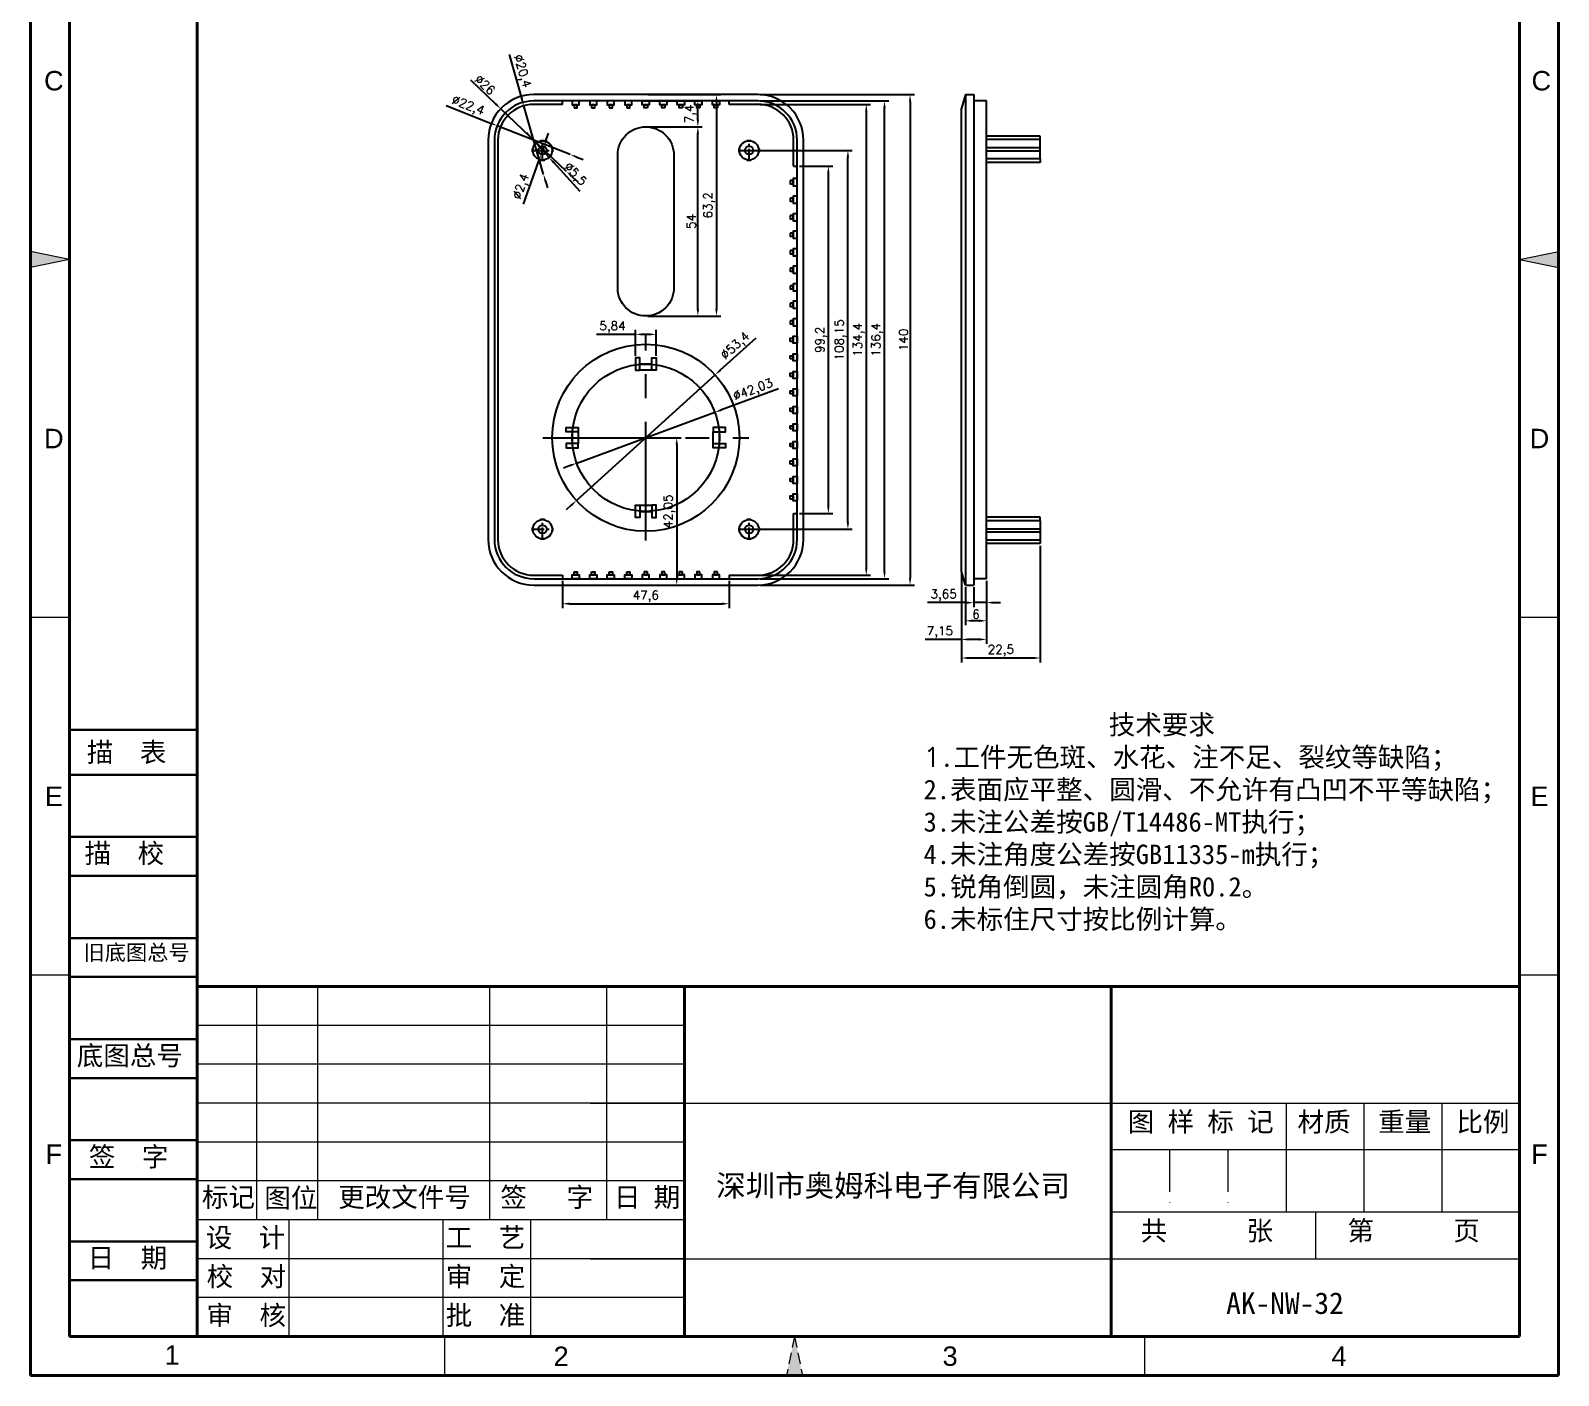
# Model space of a CAD drawing. Header units: millimetres. Extents: x 47132 to 47568, y -471 to 166.
# Drawn here: x 47131.6 to 47567.6, y -471.3 to -87.4 of the extents above; entities that cross this region are included whole.
import ezdxf
from ezdxf.enums import TextEntityAlignment as Align

# ---------------------------------------------------------------- set-up
doc = ezdxf.new("R2010")
doc.units = ezdxf.units.MM
for name, pattern in [('ACAD_ISO10W100', [18, 12, -3, 0, -3]), ('CENTER', [50.8, 31.75, -6.35, 6.35, -6.35]), ('HIDDEN2', [4.7625, 3.175, -1.5875])]:
    doc.linetypes.add(name, pattern=pattern)
for name, color, linetype, lineweight in [('dim', 82, 'Continuous', 9), ('图层1', 7, 'ACAD_ISO10W100', 15), ('图层2', 7, 'Continuous', 30), ('图层3', 7, 'Continuous', 15), ('图层4', 7, 'Continuous', 40), ('图层5', 7, 'HIDDEN2', 15)]:
    doc.layers.add(name, color=color, linetype=linetype, lineweight=lineweight)
doc.layers.add('尺寸线', color=7, linetype='Continuous')
doc.styles.get("Standard").update_dxf_attribs({"font": 'txt', "bigfont": 'gbcbig.shx'})
doc.styles.add('样式 3', font='arial.ttf', dxfattribs={"height": 3.8})
doc.dimstyles.new('ISO-25', dxfattribs={"dimtxt": 2.5, "dimasz": 2.5, "dimexe": 1.25, "dimexo": 0.625, "dimtad": 1, "dimtxsty": 'Standard', "dimcen": 2.5, "dimadec": 0, "dimazin": 0, "dimtfac": 1, "dimtmove": 0, "dimatfit": 3, "dimfxl": 0, "dimarcsym": 0})

# ---------------------------------------------------------------- blocks, each defined once
blk = doc.blocks.new('*D3778')
at = {"layer": 'Defpoints', "color": 0, "transparency": 16777216}
for p in [(47336.64, -121.58), (47364.85, -121.58), (47336.64, -229.73)]:
    blk.add_point(p, dxfattribs=at)
at = {"layer": 'dim', "color": 0, "lineweight": -2, "transparency": 16777216}
for p, q in [((47337.26, -121.58), (47366.1, -121.58)), ((47364.85, -227.73), (47364.85, -123.58)), ((47337.26, -229.73), (47366.1, -229.73))]:
    blk.add_line(p, q, dxfattribs=at)
at = {"layer": 'dim', "color": 0, "transparency": 16777216}
for points in [[(47364.51, -123.58), (47365.18, -123.58), (47364.85, -121.58)], [(47364.51, -227.73), (47365.18, -227.73), (47364.85, -229.73)]]:
    blk.add_solid(points, dxfattribs=at)
at = {"layer": 'dim', "color": 0, "transparency": 16777216, "insert": (47362.76, -175.66), "char_height": 2.5, "attachment_point": 5, "rotation": 90}
blk.add_mtext('108,15', dxfattribs=at)
blk = doc.blocks.new('*D3779')
at = {"layer": 'Defpoints', "color": 0, "transparency": 16777216}
for p in [(47307.16, -203.61), (47307.16, -245.66), (47315.99, -245.66)]:
    blk.add_point(p, dxfattribs=at)
at = {"layer": 'dim', "color": 0, "lineweight": -2, "transparency": 16777216}
for p, q in [((47307.79, -203.61), (47317.24, -203.61)), ((47315.99, -205.61), (47315.99, -243.66)), ((47307.79, -245.66), (47317.24, -245.66))]:
    blk.add_line(p, q, dxfattribs=at)
at = {"layer": 'dim', "color": 0, "transparency": 16777216}
for points in [[(47315.66, -205.61), (47316.33, -205.61), (47315.99, -203.61)], [(47315.66, -243.66), (47316.33, -243.66), (47315.99, -245.66)]]:
    blk.add_solid(points, dxfattribs=at)
at = {"layer": 'dim', "color": 0, "transparency": 16777216, "insert": (47313.91, -224.63), "char_height": 2.5, "attachment_point": 5, "rotation": 90}
blk.add_mtext('42,05', dxfattribs=at)
blk = doc.blocks.new('*D3780')
at = {"layer": 'Defpoints', "color": 0, "transparency": 16777216}
for p in [(47326.95, -185.67), (47287.38, -221.54)]:
    blk.add_point(p, dxfattribs=at)
at = {"layer": 'dim', "color": 0, "lineweight": -2, "transparency": 16777216}
for p, q in [((47338.55, -175.15), (47328.43, -184.33)), ((47287.38, -221.54), (47326.95, -185.67)), ((47285.9, -222.88), (47284.42, -224.22))]:
    blk.add_line(p, q, dxfattribs=at)
at = {"layer": 'dim', "color": 0, "transparency": 16777216}
for points in [[(47328.2, -184.08), (47328.65, -184.58), (47326.95, -185.67)], [(47285.68, -222.63), (47286.12, -223.13), (47287.38, -221.54)]]:
    blk.add_solid(points, dxfattribs=at)
at = {"layer": 'dim', "color": 0, "transparency": 16777216, "insert": (47332.83, -177.53), "char_height": 2.5, "attachment_point": 5, "rotation": 42.1919}
blk.add_mtext('∅53,4', dxfattribs=at)
blk = doc.blocks.new('*D3781')
at = {"layer": 'Defpoints', "color": 0, "transparency": 16777216}
for p in [(47326.88, -196.35), (47287.45, -210.86)]:
    blk.add_point(p, dxfattribs=at)
at = {"layer": 'dim', "color": 0, "lineweight": -2, "transparency": 16777216}
for p, q in [((47345, -189.68), (47328.76, -195.65)), ((47287.45, -210.86), (47326.88, -196.35)), ((47285.57, -211.56), (47283.69, -212.25))]:
    blk.add_line(p, q, dxfattribs=at)
at = {"layer": 'dim', "color": 0, "transparency": 16777216}
for points in [[(47328.65, -195.34), (47328.88, -195.97), (47326.88, -196.35)], [(47285.45, -211.24), (47285.68, -211.87), (47287.45, -210.86)]]:
    blk.add_solid(points, dxfattribs=at)
at = {"layer": 'dim', "color": 0, "transparency": 16777216, "insert": (47337.83, -190.1), "char_height": 2.5, "attachment_point": 5, "rotation": 20.2112}
blk.add_mtext('∅42,03', dxfattribs=at)
blk = doc.blocks.new('*D3782')
at = {"layer": 'Defpoints', "color": 0, "transparency": 16777216}
for p in [(47304.24, -174.1), (47304.24, -180.84), (47310.09, -180.84)]:
    blk.add_point(p, dxfattribs=at)
at = {"layer": 'dim', "color": 0, "lineweight": -2, "transparency": 16777216}
for p, q in [((47304.24, -174.1), (47293.08, -174.1)), ((47304.24, -180.21), (47304.24, -172.85)), ((47308.09, -174.1), (47306.24, -174.1)), ((47310.09, -180.21), (47310.09, -172.85))]:
    blk.add_line(p, q, dxfattribs=at)
at = {"layer": 'dim', "color": 0, "transparency": 16777216}
for points in [[(47306.24, -173.77), (47306.24, -174.43), (47304.24, -174.1)], [(47308.09, -173.77), (47308.09, -174.43), (47310.09, -174.1)]]:
    blk.add_solid(points, dxfattribs=at)
at = {"layer": 'dim', "color": 0, "transparency": 16777216, "insert": (47297.66, -172.02), "char_height": 2.5, "attachment_point": 5}
blk.add_mtext('5,84', dxfattribs=at)
blk = doc.blocks.new('*D3783')
at = {"layer": 'Defpoints', "color": 0, "transparency": 16777216}
for p in [(47283.36, -243.86), (47330.96, -243.86), (47330.96, -250.99)]:
    blk.add_point(p, dxfattribs=at)
at = {"layer": 'dim', "color": 0, "lineweight": -2, "transparency": 16777216}
for p, q in [((47283.36, -244.48), (47283.36, -252.24)), ((47330.96, -244.48), (47330.96, -252.24)), ((47285.36, -250.99), (47328.96, -250.99))]:
    blk.add_line(p, q, dxfattribs=at)
at = {"layer": 'dim', "color": 0, "transparency": 16777216}
for points in [[(47285.36, -250.65), (47285.36, -251.32), (47283.36, -250.99)], [(47328.96, -250.65), (47328.96, -251.32), (47330.96, -250.99)]]:
    blk.add_solid(points, dxfattribs=at)
at = {"layer": 'dim', "color": 0, "transparency": 16777216, "insert": (47307.16, -248.9), "char_height": 2.5, "attachment_point": 5}
blk.add_mtext('47,6', dxfattribs=at)
blk = doc.blocks.new('*D3784')
at = {"layer": 'Defpoints', "color": 0, "transparency": 16777216}
for p in [(47350.36, -126.06), (47359.27, -126.06), (47350.36, -225.26)]:
    blk.add_point(p, dxfattribs=at)
at = {"layer": 'dim', "color": 0, "lineweight": -2, "transparency": 16777216}
for p, q in [((47350.99, -126.06), (47360.52, -126.06)), ((47359.27, -223.26), (47359.27, -128.06)), ((47350.99, -225.26), (47360.52, -225.26))]:
    blk.add_line(p, q, dxfattribs=at)
at = {"layer": 'dim', "color": 0, "transparency": 16777216}
for points in [[(47358.94, -128.06), (47359.6, -128.06), (47359.27, -126.06)], [(47358.94, -223.26), (47359.6, -223.26), (47359.27, -225.26)]]:
    blk.add_solid(points, dxfattribs=at)
at = {"layer": 'dim', "color": 0, "transparency": 16777216, "insert": (47357.19, -175.66), "char_height": 2.5, "attachment_point": 5, "rotation": 90}
blk.add_mtext('99,2', dxfattribs=at)
blk = doc.blocks.new('*D3785')
at = {"layer": 'Defpoints', "color": 0, "transparency": 16777216}
for p in [(47339.16, -108.46), (47339.16, -242.86), (47370.09, -242.86)]:
    blk.add_point(p, dxfattribs=at)
at = {"layer": 'dim', "color": 0, "lineweight": -2, "transparency": 16777216}
for p, q in [((47339.79, -108.46), (47371.34, -108.46)), ((47370.09, -110.46), (47370.09, -240.86)), ((47339.79, -242.86), (47371.34, -242.86))]:
    blk.add_line(p, q, dxfattribs=at)
at = {"layer": 'dim', "color": 0, "transparency": 16777216}
for points in [[(47369.75, -110.46), (47370.42, -110.46), (47370.09, -108.46)], [(47369.75, -240.86), (47370.42, -240.86), (47370.09, -242.86)]]:
    blk.add_solid(points, dxfattribs=at)
at = {"layer": 'dim', "color": 0, "transparency": 16777216, "insert": (47368, -175.66), "char_height": 2.5, "attachment_point": 5, "rotation": 90}
blk.add_mtext('134,4', dxfattribs=at)
blk = doc.blocks.new('*D3786')
at = {"layer": 'Defpoints', "color": 0, "transparency": 16777216}
for p in [(47339.16, -107.46), (47375.29, -107.46), (47339.16, -243.86)]:
    blk.add_point(p, dxfattribs=at)
at = {"layer": 'dim', "color": 0, "lineweight": -2, "transparency": 16777216}
for p, q in [((47339.79, -107.46), (47376.54, -107.46)), ((47375.29, -241.86), (47375.29, -109.46)), ((47339.79, -243.86), (47376.54, -243.86))]:
    blk.add_line(p, q, dxfattribs=at)
at = {"layer": 'dim', "color": 0, "transparency": 16777216}
for points in [[(47374.96, -109.46), (47375.63, -109.46), (47375.29, -107.46)], [(47374.96, -241.86), (47375.63, -241.86), (47375.29, -243.86)]]:
    blk.add_solid(points, dxfattribs=at)
at = {"layer": 'dim', "color": 0, "transparency": 16777216, "insert": (47373.21, -175.66), "char_height": 2.5, "attachment_point": 5, "rotation": 90}
blk.add_mtext('136,4', dxfattribs=at)
blk = doc.blocks.new('*D3787')
at = {"layer": 'Defpoints', "color": 0, "transparency": 16777216}
for p in [(47339.16, -105.66), (47339.16, -245.66), (47382.59, -245.66)]:
    blk.add_point(p, dxfattribs=at)
at = {"layer": 'dim', "color": 0, "lineweight": -2, "transparency": 16777216}
for p, q in [((47339.79, -105.66), (47383.84, -105.66)), ((47382.59, -107.66), (47382.59, -243.66)), ((47339.79, -245.66), (47383.84, -245.66))]:
    blk.add_line(p, q, dxfattribs=at)
at = {"layer": 'dim', "color": 0, "transparency": 16777216}
for points in [[(47382.26, -107.66), (47382.92, -107.66), (47382.59, -105.66)], [(47382.26, -243.66), (47382.92, -243.66), (47382.59, -245.66)]]:
    blk.add_solid(points, dxfattribs=at)
at = {"layer": 'dim', "color": 0, "transparency": 16777216, "insert": (47380.71, -175.66), "char_height": 2.5, "attachment_point": 5, "rotation": 90}
blk.add_mtext('140', dxfattribs=at)
blk = doc.blocks.new('*D3788')
at = {"layer": 'Defpoints', "color": 0, "transparency": 16777216}
for p in [(47404.4, -243.86), (47400.75, -245.66), (47400.75, -250.68)]:
    blk.add_point(p, dxfattribs=at)
at = {"layer": 'dim', "color": 0, "lineweight": -2, "transparency": 16777216}
for p, q in [((47400.75, -246.28), (47400.75, -251.93)), ((47404.4, -244.48), (47404.4, -251.93)), ((47398.75, -250.68), (47387.58, -250.68)), ((47404.4, -250.68), (47400.75, -250.68)), ((47406.4, -250.68), (47408.4, -250.68))]:
    blk.add_line(p, q, dxfattribs=at)
at = {"layer": 'dim', "color": 0, "transparency": 16777216}
for points in [[(47398.75, -250.34), (47398.75, -251.01), (47400.75, -250.68)], [(47406.4, -250.34), (47406.4, -251.01), (47404.4, -250.68)]]:
    blk.add_solid(points, dxfattribs=at)
at = {"layer": 'dim', "color": 0, "transparency": 16777216, "insert": (47392.17, -248.59), "char_height": 2.5, "attachment_point": 5}
blk.add_mtext('3,65', dxfattribs=at)
blk = doc.blocks.new('*D3789')
at = {"layer": 'Defpoints', "color": 0, "transparency": 16777216}
for p in [(47404.4, -243.86), (47398.4, -245.66), (47398.4, -255.85)]:
    blk.add_point(p, dxfattribs=at)
at = {"layer": 'dim', "color": 0, "lineweight": -2, "transparency": 16777216}
for p, q in [((47398.4, -246.28), (47398.4, -257.1)), ((47404.4, -244.48), (47404.4, -257.1)), ((47402.4, -255.85), (47400.4, -255.85))]:
    blk.add_line(p, q, dxfattribs=at)
at = {"layer": 'dim', "color": 0, "transparency": 16777216}
for points in [[(47400.4, -255.52), (47400.4, -256.19), (47398.4, -255.85)], [(47402.4, -255.52), (47402.4, -256.19), (47404.4, -255.85)]]:
    blk.add_solid(points, dxfattribs=at)
at = {"layer": 'dim', "color": 0, "transparency": 16777216, "insert": (47401.4, -253.98), "char_height": 2.5, "attachment_point": 5}
blk.add_mtext('6', dxfattribs=at)
blk = doc.blocks.new('*D3790')
at = {"layer": 'Defpoints', "color": 0, "transparency": 16777216}
for p in [(47397.25, -241.78), (47404.4, -243.86), (47397.25, -261.18)]:
    blk.add_point(p, dxfattribs=at)
at = {"layer": 'dim', "color": 0, "lineweight": -2, "transparency": 16777216}
for p, q in [((47397.25, -242.41), (47397.25, -262.43)), ((47404.4, -244.48), (47404.4, -262.43)), ((47397.25, -261.18), (47386.92, -261.18)), ((47402.4, -261.18), (47399.25, -261.18))]:
    blk.add_line(p, q, dxfattribs=at)
at = {"layer": 'dim', "color": 0, "transparency": 16777216}
for points in [[(47399.25, -260.84), (47399.25, -261.51), (47397.25, -261.18)], [(47402.4, -260.84), (47402.4, -261.51), (47404.4, -261.18)]]:
    blk.add_solid(points, dxfattribs=at)
at = {"layer": 'dim', "color": 0, "transparency": 16777216, "insert": (47391.08, -259.09), "char_height": 2.5, "attachment_point": 5}
blk.add_mtext('7,15', dxfattribs=at)
blk = doc.blocks.new('*D3791')
at = {"layer": 'Defpoints', "color": 0, "transparency": 16777216}
for p in [(47419.75, -233.81), (47397.25, -241.78), (47419.75, -266.47)]:
    blk.add_point(p, dxfattribs=at)
at = {"layer": 'dim', "color": 0, "lineweight": -2, "transparency": 16777216}
for p, q in [((47419.75, -234.43), (47419.75, -267.72)), ((47397.25, -242.41), (47397.25, -267.72)), ((47399.25, -266.47), (47417.75, -266.47))]:
    blk.add_line(p, q, dxfattribs=at)
at = {"layer": 'dim', "color": 0, "transparency": 16777216}
for points in [[(47399.25, -266.14), (47399.25, -266.81), (47397.25, -266.47)], [(47417.75, -266.14), (47417.75, -266.81), (47419.75, -266.47)]]:
    blk.add_solid(points, dxfattribs=at)
at = {"layer": 'dim', "color": 0, "transparency": 16777216, "insert": (47408.5, -264.39), "char_height": 2.5, "attachment_point": 5}
blk.add_mtext('22,5', dxfattribs=at)
blk = doc.blocks.new('*D3792')
at = {"layer": 'Defpoints', "color": 0, "transparency": 16777216}
for p in [(47275.83, -119.55), (47279.55, -123.61)]:
    blk.add_point(p, dxfattribs=at)
at = {"layer": 'dim', "color": 0, "lineweight": -2, "transparency": 16777216}
for p, q in [((47274.48, -118.08), (47273.13, -116.6)), ((47275.83, -119.55), (47279.55, -123.61)), ((47288.45, -133.31), (47280.9, -125.08))]:
    blk.add_line(p, q, dxfattribs=at)
at = {"layer": 'dim', "color": 0, "transparency": 16777216}
for points in [[(47274.73, -117.85), (47274.23, -118.3), (47275.83, -119.55)], [(47281.15, -124.86), (47280.65, -125.31), (47279.55, -123.61)]]:
    blk.add_solid(points, dxfattribs=at)
at = {"layer": 'dim', "color": 0, "transparency": 16777216, "insert": (47286.88, -128.53), "char_height": 2.5, "attachment_point": 5, "rotation": 312.516}
blk.add_mtext('∅5,5', dxfattribs=at)
blk = doc.blocks.new('*D3793')
at = {"layer": 'Defpoints', "color": 0, "transparency": 16777216}
for p in [(47278.09, -120.45), (47277.29, -122.71)]:
    blk.add_point(p, dxfattribs=at)
at = {"layer": 'dim', "color": 0, "lineweight": -2, "transparency": 16777216}
for p, q in [((47278.76, -118.56), (47279.43, -116.68)), ((47278.09, -120.45), (47277.29, -122.71)), ((47272.22, -136.97), (47276.62, -124.6))]:
    blk.add_line(p, q, dxfattribs=at)
at = {"layer": 'dim', "color": 0, "transparency": 16777216}
for points in [[(47278.45, -118.45), (47279.08, -118.68), (47278.09, -120.45)], [(47276.3, -124.48), (47276.93, -124.71), (47277.29, -122.71)]]:
    blk.add_solid(points, dxfattribs=at)
at = {"layer": 'dim', "color": 0, "transparency": 16777216, "insert": (47271.79, -131.95), "char_height": 2.5, "attachment_point": 5, "rotation": 70.4333}
blk.add_mtext('∅2,4', dxfattribs=at)
blk = doc.blocks.new('*D3794')
at = {"layer": 'Defpoints', "color": 0, "transparency": 16777216}
for p in [(47265.75, -109.69), (47284.58, -127.62)]:
    blk.add_point(p, dxfattribs=at)
at = {"layer": 'dim', "color": 0, "lineweight": -2, "transparency": 16777216}
for p, q in [((47257.13, -101.47), (47264.31, -108.31)), ((47284.58, -127.62), (47265.75, -109.69)), ((47286.02, -129), (47287.47, -130.38))]:
    blk.add_line(p, q, dxfattribs=at)
at = {"layer": 'dim', "color": 0, "transparency": 16777216}
for points in [[(47264.54, -108.07), (47264.08, -108.55), (47265.75, -109.69)], [(47286.25, -128.76), (47285.79, -129.24), (47284.58, -127.62)]]:
    blk.add_solid(points, dxfattribs=at)
at = {"layer": 'dim', "color": 0, "transparency": 16777216, "insert": (47261.29, -102.84), "char_height": 2.5, "attachment_point": 5, "rotation": 316.38}
blk.add_mtext('∅26', dxfattribs=at)
blk = doc.blocks.new('*D3795')
at = {"layer": 'Defpoints', "color": 0, "transparency": 16777216}
for p in [(47264.74, -114.55), (47285.58, -122.76)]:
    blk.add_point(p, dxfattribs=at)
at = {"layer": 'dim', "color": 0, "lineweight": -2, "transparency": 16777216}
for p, q in [((47250.17, -108.8), (47262.88, -113.82)), ((47285.58, -122.76), (47264.74, -114.55)), ((47287.45, -123.49), (47289.31, -124.23))]:
    blk.add_line(p, q, dxfattribs=at)
at = {"layer": 'dim', "color": 0, "transparency": 16777216}
for points in [[(47263.01, -113.51), (47262.76, -114.13), (47264.74, -114.55)], [(47287.57, -123.18), (47287.32, -123.8), (47285.58, -122.76)]]:
    blk.add_solid(points, dxfattribs=at)
at = {"layer": 'dim', "color": 0, "transparency": 16777216, "insert": (47256.36, -109.01), "char_height": 2.5, "attachment_point": 5, "rotation": 338.492}
blk.add_mtext('∅22,4', dxfattribs=at)
blk = doc.blocks.new('*D3796')
at = {"layer": 'Defpoints', "color": 0, "transparency": 16777216}
for p in [(47272.35, -108.85), (47277.98, -128.46)]:
    blk.add_point(p, dxfattribs=at)
at = {"layer": 'dim', "color": 0, "lineweight": -2, "transparency": 16777216}
for p, q in [((47268.13, -94.2), (47271.79, -106.93)), ((47277.98, -128.46), (47272.35, -108.85)), ((47278.54, -130.38), (47279.09, -132.3))]:
    blk.add_line(p, q, dxfattribs=at)
at = {"layer": 'dim', "color": 0, "transparency": 16777216}
for points in [[(47272.11, -106.84), (47271.47, -107.02), (47272.35, -108.85)], [(47278.86, -130.29), (47278.22, -130.47), (47277.98, -128.46)]]:
    blk.add_solid(points, dxfattribs=at)
at = {"layer": 'dim', "color": 0, "transparency": 16777216, "insert": (47271.69, -99.03), "char_height": 2.5, "attachment_point": 5, "rotation": 286.0432}
blk.add_mtext('∅20,4', dxfattribs=at)
blk = doc.blocks.new('*D3797')
at = {"layer": 'Defpoints', "color": 0, "transparency": 16777216}
for p in [(47307.16, -114.86), (47322.02, -114.86), (47307.16, -168.86)]:
    blk.add_point(p, dxfattribs=at)
at = {"layer": 'dim', "color": 0, "lineweight": -2, "transparency": 16777216}
for p, q in [((47307.79, -114.86), (47323.27, -114.86)), ((47322.02, -166.86), (47322.02, -116.86)), ((47307.79, -168.86), (47323.27, -168.86))]:
    blk.add_line(p, q, dxfattribs=at)
at = {"layer": 'dim', "color": 0, "transparency": 16777216}
for points in [[(47321.69, -116.86), (47322.36, -116.86), (47322.02, -114.86)], [(47321.69, -166.86), (47322.36, -166.86), (47322.02, -168.86)]]:
    blk.add_solid(points, dxfattribs=at)
at = {"layer": 'dim', "color": 0, "transparency": 16777216, "insert": (47320.15, -141.86), "char_height": 2.5, "attachment_point": 5, "rotation": 90}
blk.add_mtext('54', dxfattribs=at)
blk = doc.blocks.new('*D3798')
at = {"layer": 'Defpoints', "color": 0, "transparency": 16777216}
for p in [(47307.16, -107.46), (47322.02, -107.46), (47307.16, -114.86)]:
    blk.add_point(p, dxfattribs=at)
at = {"layer": 'dim', "color": 0, "lineweight": -2, "transparency": 16777216}
for p, q in [((47307.79, -107.46), (47323.27, -107.46)), ((47322.02, -112.86), (47322.02, -109.46)), ((47307.79, -114.86), (47323.27, -114.86))]:
    blk.add_line(p, q, dxfattribs=at)
at = {"layer": 'dim', "color": 0, "transparency": 16777216}
for points in [[(47321.69, -109.46), (47322.36, -109.46), (47322.02, -107.46)], [(47321.69, -112.86), (47322.36, -112.86), (47322.02, -114.86)]]:
    blk.add_solid(points, dxfattribs=at)
at = {"layer": 'dim', "color": 0, "transparency": 16777216, "insert": (47319.94, -111.16), "char_height": 2.5, "attachment_point": 5, "rotation": 90}
blk.add_mtext('7,4', dxfattribs=at)
blk = doc.blocks.new('*D3799')
at = {"layer": 'Defpoints', "color": 0, "transparency": 16777216}
for p in [(47307.16, -105.66), (47307.16, -168.86), (47327.33, -168.86)]:
    blk.add_point(p, dxfattribs=at)
at = {"layer": 'dim', "color": 0, "lineweight": -2, "transparency": 16777216}
for p, q in [((47307.79, -105.66), (47328.58, -105.66)), ((47327.33, -107.66), (47327.33, -166.86)), ((47307.79, -168.86), (47328.58, -168.86))]:
    blk.add_line(p, q, dxfattribs=at)
at = {"layer": 'dim', "color": 0, "transparency": 16777216}
for points in [[(47327, -107.66), (47327.67, -107.66), (47327.33, -105.66)], [(47327, -166.86), (47327.67, -166.86), (47327.33, -168.86)]]:
    blk.add_solid(points, dxfattribs=at)
at = {"layer": 'dim', "color": 0, "transparency": 16777216, "insert": (47325.25, -137.26), "char_height": 2.5, "attachment_point": 5, "rotation": 90}
blk.add_mtext('63,2', dxfattribs=at)

msp = doc.modelspace()

# ---------------------------------------------------------------- hatches: boundary and pattern name
at = {"layer": '图层1'}
for points in [[(47142.673, -152.76), (47131.571, -150.476), (47131.571, -155.045)], [(47556.54, -152.76), (47567.642, -150.476), (47567.642, -155.045)]]:
    msp.add_hatch(color=0, dxfattribs=at).paths.add_polyline_path(points)
at = {"layer": '图层5'}
msp.add_hatch(color=0, dxfattribs=at).paths.add_polyline_path([(47349.606, -460.163), (47347.321, -471.265), (47351.891, -471.265)])

# ---------------------------------------------------------------- linework, layer by layer
for p, q in [((47339.165, -105.655), (47275.165, -105.655)), ((47339.165, -107.455), (47275.165, -107.455)), ((47283.365, -108.455), (47275.165, -108.455)), ((47283.365, -108.455), (47283.365, -107.455)), ((47330.965, -108.455), (47330.965, -107.455)), ((47339.165, -108.455), (47330.965, -108.455)), ((47398.4, -105.655), (47397.25, -109.526)), ((47398.4, -105.655), (47400.75, -105.655)), ((47398.4, -105.655), (47398.4, -245.655)), ((47400.75, -105.655), (47400.75, -245.655)), ((47404.4, -107.455), (47400.75, -107.455)), ((47404.4, -243.855), (47404.4, -107.455)), ((47397.25, -241.784), (47397.25, -109.526)), ((47419.75, -117.505), (47404.4, -117.505)), ((47419.75, -118.505), (47419.75, -117.505)), ((47262.165, -118.655), (47262.165, -232.655)), ((47263.965, -118.655), (47263.965, -232.655)), ((47264.965, -118.655), (47264.965, -232.655)), ((47349.365, -126.055), (47349.365, -118.655)), ((47350.365, -232.655), (47350.365, -118.655)), ((47352.165, -232.655), (47352.165, -118.655)), ((47419.75, -118.505), (47404.4, -118.505)), ((47404.4, -120.803), (47419.75, -120.803)), ((47404.4, -121.707), (47419.75, -121.707)), ((47419.75, -124.005), (47419.75, -118.505)), ((47349.365, -126.055), (47350.365, -126.055)), ((47419.75, -124.005), (47404.4, -124.005)), ((47419.75, -125.005), (47404.4, -125.005)), ((47419.75, -124.005), (47419.75, -125.005)), ((47308.856, -182.592), (47305.474, -182.592)), ((47308.856, -184.349), (47305.474, -184.349)), ((47286.152, -201.914), (47286.152, -205.296)), ((47287.908, -201.914), (47287.908, -205.296)), ((47326.421, -205.296), (47326.421, -201.914)), ((47328.178, -205.296), (47328.178, -201.914)), ((47305.474, -222.862), (47308.856, -222.862)), ((47305.474, -224.618), (47308.856, -224.618)), ((47349.365, -232.655), (47349.365, -225.255)), ((47349.365, -225.255), (47350.365, -225.255)), ((47419.75, -226.305), (47404.4, -226.305)), ((47419.75, -227.305), (47419.75, -226.305)), ((47419.75, -227.305), (47404.4, -227.305)), ((47404.4, -229.603), (47419.75, -229.603)), ((47404.4, -230.507), (47419.75, -230.507)), ((47419.75, -227.305), (47419.75, -232.805)), ((47419.75, -232.805), (47404.4, -232.805)), ((47419.75, -233.805), (47404.4, -233.805)), ((47419.75, -232.805), (47419.75, -233.805)), ((47275.165, -242.855), (47283.365, -242.855)), ((47275.165, -243.855), (47339.165, -243.855)), ((47283.365, -242.855), (47283.365, -243.855)), ((47330.965, -242.855), (47330.965, -243.855)), ((47330.965, -242.855), (47339.165, -242.855)), ((47398.4, -245.655), (47397.25, -241.784)), ((47404.4, -243.855), (47400.75, -243.855)), ((47275.165, -245.655), (47339.165, -245.655)), ((47398.4, -245.655), (47400.75, -245.655))]:
    msp.add_line(p, q)
at = {"color": 1, "linetype": 'CENTER', "ltscale": 0.11}
for p, q in [((47274.665, -121.58), (47280.715, -121.58)), ((47277.69, -124.605), (47277.69, -118.555)), ((47333.615, -121.58), (47339.665, -121.58)), ((47336.64, -124.605), (47336.64, -118.555)), ((47277.69, -232.755), (47277.69, -226.705)), ((47336.64, -232.755), (47336.64, -226.705)), ((47274.665, -229.73), (47280.715, -229.73)), ((47333.615, -229.73), (47339.665, -229.73))]:
    msp.add_line(p, q, dxfattribs=at)
at = {"color": 1, "linetype": 'CENTER', "ltscale": 1.068}
for p, q in [((47307.165, -232.975), (47307.165, -174.235)), ((47277.795, -203.605), (47336.535, -203.605))]:
    msp.add_line(p, q, dxfattribs=at)
for points in [[(47286.165, -107.455), (47286.165, -108.555), (47288.165, -108.555), (47288.165, -107.455)], [(47286.715, -109.455), (47287.615, -109.455), (47287.615, -108.555), (47286.715, -108.555)], [(47291.165, -107.455), (47291.165, -108.555), (47293.165, -108.555), (47293.165, -107.455)], [(47291.715, -109.455), (47292.615, -109.455), (47292.615, -108.555), (47291.715, -108.555)], [(47296.165, -107.455), (47296.165, -108.555), (47298.165, -108.555), (47298.165, -107.455)], [(47296.715, -109.455), (47297.615, -109.455), (47297.615, -108.555), (47296.715, -108.555)], [(47301.165, -107.455), (47301.165, -108.555), (47303.165, -108.555), (47303.165, -107.455)], [(47301.715, -109.455), (47302.615, -109.455), (47302.615, -108.555), (47301.715, -108.555)], [(47308.165, -107.455), (47308.165, -108.555), (47306.165, -108.555), (47306.165, -107.455)], [(47307.615, -109.455), (47306.715, -109.455), (47306.715, -108.555), (47307.615, -108.555)], [(47313.165, -107.455), (47313.165, -108.555), (47311.165, -108.555), (47311.165, -107.455)], [(47312.615, -109.455), (47311.715, -109.455), (47311.715, -108.555), (47312.615, -108.555)], [(47318.165, -107.455), (47318.165, -108.555), (47316.165, -108.555), (47316.165, -107.455)], [(47317.615, -109.455), (47316.715, -109.455), (47316.715, -108.555), (47317.615, -108.555)], [(47323.165, -107.455), (47323.165, -108.555), (47321.165, -108.555), (47321.165, -107.455)], [(47322.615, -109.455), (47321.715, -109.455), (47321.715, -108.555), (47322.615, -108.555)], [(47328.165, -107.455), (47328.165, -108.555), (47326.165, -108.555), (47326.165, -107.455)], [(47327.615, -109.455), (47326.715, -109.455), (47326.715, -108.555), (47327.615, -108.555)], [(47348.365, -130.205), (47348.365, -131.105), (47349.265, -131.105), (47349.265, -130.205)], [(47350.365, -129.655), (47349.265, -129.655), (47349.265, -131.655), (47350.365, -131.655)], [(47350.365, -134.655), (47349.265, -134.655), (47349.265, -136.655), (47350.365, -136.655)], [(47348.365, -135.205), (47348.365, -136.105), (47349.265, -136.105), (47349.265, -135.205)], [(47348.365, -140.205), (47348.365, -141.105), (47349.265, -141.105), (47349.265, -140.205)], [(47350.365, -139.655), (47349.265, -139.655), (47349.265, -141.655), (47350.365, -141.655)], [(47348.365, -145.205), (47348.365, -146.105), (47349.265, -146.105), (47349.265, -145.205)], [(47350.365, -144.655), (47349.265, -144.655), (47349.265, -146.655), (47350.365, -146.655)], [(47348.365, -150.205), (47348.365, -151.105), (47349.265, -151.105), (47349.265, -150.205)], [(47350.365, -149.655), (47349.265, -149.655), (47349.265, -151.655), (47350.365, -151.655)], [(47348.365, -155.205), (47348.365, -156.105), (47349.265, -156.105), (47349.265, -155.205)], [(47350.365, -154.655), (47349.265, -154.655), (47349.265, -156.655), (47350.365, -156.655)], [(47348.365, -160.205), (47348.365, -161.105), (47349.265, -161.105), (47349.265, -160.205)], [(47350.365, -159.655), (47349.265, -159.655), (47349.265, -161.655), (47350.365, -161.655)], [(47348.365, -165.205), (47348.365, -166.105), (47349.265, -166.105), (47349.265, -165.205)], [(47350.365, -164.655), (47349.265, -164.655), (47349.265, -166.655), (47350.365, -166.655)], [(47350.365, -169.655), (47349.265, -169.655), (47349.265, -171.655), (47350.365, -171.655)], [(47348.365, -170.205), (47348.365, -171.105), (47349.265, -171.105), (47349.265, -170.205)], [(47348.365, -176.105), (47348.365, -175.205), (47349.265, -175.205), (47349.265, -176.105)], [(47350.365, -176.655), (47349.265, -176.655), (47349.265, -174.655), (47350.365, -174.655)], [(47305.474, -184.349), (47305.474, -180.835), (47304.245, -180.835), (47304.245, -184.349)], [(47308.856, -184.349), (47308.856, -180.835), (47310.085, -180.835), (47310.085, -184.349)], [(47348.365, -181.105), (47348.365, -180.205), (47349.265, -180.205), (47349.265, -181.105)], [(47350.365, -181.655), (47349.265, -181.655), (47349.265, -179.655), (47350.365, -179.655)], [(47348.365, -186.105), (47348.365, -185.205), (47349.265, -185.205), (47349.265, -186.105)], [(47350.365, -186.655), (47349.265, -186.655), (47349.265, -184.655), (47350.365, -184.655)], [(47348.365, -191.105), (47348.365, -190.205), (47349.265, -190.205), (47349.265, -191.105)], [(47350.365, -191.655), (47349.265, -191.655), (47349.265, -189.655), (47350.365, -189.655)], [(47348.365, -196.105), (47348.365, -195.205), (47349.265, -195.205), (47349.265, -196.105)], [(47350.365, -196.655), (47349.265, -196.655), (47349.265, -194.655), (47350.365, -194.655)], [(47348.365, -201.105), (47348.365, -200.205), (47349.265, -200.205), (47349.265, -201.105)], [(47350.365, -201.655), (47349.265, -201.655), (47349.265, -199.655), (47350.365, -199.655)], [(47287.908, -201.914), (47284.395, -201.914), (47284.395, -200.685), (47287.908, -200.685)], [(47326.421, -201.914), (47329.934, -201.914), (47329.934, -200.685), (47326.421, -200.685)], [(47350.365, -206.655), (47349.265, -206.655), (47349.265, -204.655), (47350.365, -204.655)], [(47287.908, -205.296), (47284.395, -205.296), (47284.395, -206.525), (47287.908, -206.525)], [(47326.421, -205.296), (47329.934, -205.296), (47329.934, -206.525), (47326.421, -206.525)], [(47348.365, -206.105), (47348.365, -205.205), (47349.265, -205.205), (47349.265, -206.105)], [(47348.365, -211.105), (47348.365, -210.205), (47349.265, -210.205), (47349.265, -211.105)], [(47350.365, -211.655), (47349.265, -211.655), (47349.265, -209.655), (47350.365, -209.655)], [(47348.365, -216.105), (47348.365, -215.205), (47349.265, -215.205), (47349.265, -216.105)], [(47350.365, -216.655), (47349.265, -216.655), (47349.265, -214.655), (47350.365, -214.655)], [(47348.365, -221.105), (47348.365, -220.205), (47349.265, -220.205), (47349.265, -221.105)], [(47350.365, -221.655), (47349.265, -221.655), (47349.265, -219.655), (47350.365, -219.655)], [(47305.474, -222.862), (47305.474, -226.375), (47304.245, -226.375), (47304.245, -222.862)], [(47308.856, -222.862), (47308.856, -226.375), (47310.085, -226.375), (47310.085, -222.862)], [(47286.165, -243.855), (47286.165, -242.755), (47288.165, -242.755), (47288.165, -243.855)], [(47286.715, -241.855), (47287.615, -241.855), (47287.615, -242.755), (47286.715, -242.755)], [(47291.165, -243.855), (47291.165, -242.755), (47293.165, -242.755), (47293.165, -243.855)], [(47291.715, -241.855), (47292.615, -241.855), (47292.615, -242.755), (47291.715, -242.755)], [(47296.165, -243.855), (47296.165, -242.755), (47298.165, -242.755), (47298.165, -243.855)], [(47296.715, -241.855), (47297.615, -241.855), (47297.615, -242.755), (47296.715, -242.755)], [(47301.165, -243.855), (47301.165, -242.755), (47303.165, -242.755), (47303.165, -243.855)], [(47301.715, -241.855), (47302.615, -241.855), (47302.615, -242.755), (47301.715, -242.755)], [(47308.165, -243.855), (47308.165, -242.755), (47306.165, -242.755), (47306.165, -243.855)], [(47307.615, -241.855), (47306.715, -241.855), (47306.715, -242.755), (47307.615, -242.755)], [(47313.165, -243.855), (47313.165, -242.755), (47311.165, -242.755), (47311.165, -243.855)], [(47312.615, -241.855), (47311.715, -241.855), (47311.715, -242.755), (47312.615, -242.755)], [(47318.165, -243.855), (47318.165, -242.755), (47316.165, -242.755), (47316.165, -243.855)], [(47317.615, -241.855), (47316.715, -241.855), (47316.715, -242.755), (47317.615, -242.755)], [(47323.165, -243.855), (47323.165, -242.755), (47321.165, -242.755), (47321.165, -243.855)], [(47322.615, -241.855), (47321.715, -241.855), (47321.715, -242.755), (47322.615, -242.755)], [(47328.165, -243.855), (47328.165, -242.755), (47326.165, -242.755), (47326.165, -243.855)], [(47327.615, -241.855), (47326.715, -241.855), (47326.715, -242.755), (47327.615, -242.755)]]:
    msp.add_lwpolyline(points, close=True)
msp.add_lwpolyline([(47307.165, -114.855), (47307.165, -114.855, -0.4142136), (47315.165, -122.855), (47315.165, -160.855, -0.4142136), (47307.165, -168.855), (47307.165, -168.855, -0.4142136), (47299.165, -160.855), (47299.165, -122.855, -0.4142136)], format="xyb", close=True)
for points in [[(47274.977, -122.032), (47274.84, -122.032), (47274.84, -121.128), (47274.977, -121.128)], [(47277.238, -118.868), (47277.238, -118.73), (47278.142, -118.73), (47278.142, -118.868)], [(47280.402, -121.128), (47280.54, -121.128), (47280.54, -122.032), (47280.402, -122.032)], [(47333.927, -122.032), (47333.79, -122.032), (47333.79, -121.128), (47333.927, -121.128)], [(47336.188, -118.868), (47336.188, -118.73), (47337.092, -118.73), (47337.092, -118.868)], [(47339.352, -121.128), (47339.49, -121.128), (47339.49, -122.032), (47339.352, -122.032)], [(47278.142, -124.293), (47278.142, -124.43), (47277.238, -124.43), (47277.238, -124.293)], [(47337.092, -124.293), (47337.092, -124.43), (47336.188, -124.43), (47336.188, -124.293)], [(47274.977, -230.182), (47274.84, -230.182), (47274.84, -229.278), (47274.977, -229.278)], [(47277.238, -227.018), (47277.238, -226.88), (47278.142, -226.88), (47278.142, -227.018)], [(47280.402, -229.278), (47280.54, -229.278), (47280.54, -230.182), (47280.402, -230.182)], [(47333.927, -230.182), (47333.79, -230.182), (47333.79, -229.278), (47333.927, -229.278)], [(47336.188, -227.018), (47336.188, -226.88), (47337.092, -226.88), (47337.092, -227.018)], [(47339.352, -229.278), (47339.49, -229.278), (47339.49, -230.182), (47339.352, -230.182)], [(47278.142, -232.443), (47278.142, -232.58), (47277.238, -232.58), (47277.238, -232.443)], [(47337.092, -232.443), (47337.092, -232.58), (47336.188, -232.58), (47336.188, -232.443)]]:
    msp.add_lwpolyline(points)
for centre, radius in [((47277.69, -121.58), 2.75), ((47277.69, -121.58), 1.2), ((47336.64, -121.58), 2.75), ((47336.64, -121.58), 1.2), ((47307.165, -203.605), 26.7), ((47307.165, -203.605), 21.013), ((47277.69, -229.73), 2.75), ((47277.69, -229.73), 1.2), ((47336.64, -229.73), 2.75), ((47336.64, -229.73), 1.2)]:
    msp.add_circle(centre, radius)
for centre, radius, start, end in [((47275.165, -118.655), 13, 90, 180), ((47275.165, -118.655), 11.2, 90, 180), ((47275.165, -118.655), 10.2, 90, 180), ((47339.165, -118.655), 13, 0, 90), ((47339.165, -118.655), 11.2, 0, 90), ((47339.165, -118.655), 10.2, 0, 90), ((47275.165, -232.655), 13, 180, 270), ((47275.165, -232.655), 11.2, 180, 270), ((47275.165, -232.655), 10.2, 180, 270), ((47339.165, -232.655), 13, 270, 360), ((47339.165, -232.655), 11.2, 270, 360), ((47339.165, -232.655), 10.2, 270, 360)]:
    msp.add_arc(centre, radius, start, end)
at = {"layer": '图层1', "color": 0}
for p, q in [((47142.673, -152.76), (47131.571, -150.476)), ((47556.54, -152.76), (47567.642, -150.476)), ((47142.673, -152.76), (47131.571, -155.045)), ((47556.54, -152.76), (47567.642, -155.045)), ((47142.673, -254.895), (47131.571, -254.895)), ((47567.642, -254.895), (47556.54, -254.895)), ((47142.673, -357.03), (47131.571, -357.03)), ((47567.642, -357.03), (47556.54, -357.03)), ((47456.626, -406.876), (47456.626, -424.638)), ((47473.278, -406.876), (47473.278, -424.638)), ((47213.602, -426.859), (47213.602, -415.757)), ((47213.602, -426.859), (47213.602, -415.757))]:
    msp.add_line(p, q, dxfattribs=at)
at = {"layer": '图层2', "color": 0}
for p, q in [((47179.111, -286.979), (47142.673, -286.979)), ((47179.111, -299.791), (47142.673, -299.791)), ((47179.111, -299.791), (47159.755, -299.791)), ((47179.111, -317.554), (47142.673, -317.554)), ((47179.111, -328.656), (47142.673, -328.656)), ((47179.111, -328.656), (47159.755, -328.656)), ((47179.111, -328.656), (47159.755, -328.656)), ((47179.111, -346.418), (47142.673, -346.418)), ((47179.111, -357.52), (47142.673, -357.52)), ((47179.111, -357.52), (47159.755, -357.52)), ((47179.111, -375.282), (47142.673, -375.282)), ((47179.111, -386.384), (47142.673, -386.384)), ((47179.111, -386.384), (47159.755, -386.384)), ((47179.111, -404.146), (47142.673, -404.146)), ((47179.111, -415.248), (47142.673, -415.248)), ((47179.111, -415.248), (47159.755, -415.248)), ((47179.111, -433.011), (47142.673, -433.011)), ((47179.111, -444.112), (47142.673, -444.112))]:
    msp.add_line(p, q, dxfattribs=at)
at = {"layer": '图层3', "color": 0}
for p, q in [((47196.186, -426.859), (47196.186, -360.249)), ((47213.602, -415.757), (47213.602, -360.249)), ((47262.698, -426.727), (47262.698, -360.249)), ((47296.002, -426.696), (47296.002, -360.249)), ((47318.206, -371.351), (47179.111, -371.351)), ((47318.206, -382.452), (47179.111, -382.452)), ((47318.206, -382.452), (47179.111, -382.452)), ((47318.206, -393.554), (47179.111, -393.554)), ((47291.243, -393.554), (47556.54, -393.554)), ((47489.93, -393.554), (47489.93, -424.638)), ((47512.134, -393.554), (47512.134, -424.638)), ((47534.337, -393.554), (47534.337, -424.638)), ((47318.206, -404.656), (47179.111, -404.656)), ((47556.54, -406.876), (47439.973, -406.876)), ((47489.93, -406.876), (47489.93, -424.638)), ((47318.206, -415.757), (47179.111, -415.757)), ((47318.206, -426.859), (47179.111, -426.859)), ((47205.334, -460.163), (47205.334, -426.859)), ((47249.326, -460.163), (47249.326, -426.727)), ((47274.363, -460.032), (47274.363, -426.727)), ((47556.54, -424.638), (47439.973, -424.638)), ((47498.257, -424.638), (47498.257, -437.96)), ((47318.206, -437.96), (47179.111, -437.96)), ((47318.206, -437.96), (47179.715, -437.96)), ((47291.243, -437.96), (47556.54, -437.96)), ((47179.111, -444.112), (47178.797, -444.112)), ((47318.206, -449.062), (47179.111, -449.062)), ((47249.692, -460.163), (47249.692, -471.265)), ((47449.521, -460.163), (47449.521, -471.265)), ((47449.521, -460.163), (47449.521, -471.265))]:
    msp.add_line(p, q, dxfattribs=at)
at = {"layer": '图层4', "color": 0}
for p, q in [((47179.111, -460.163), (47179.111, 154.643)), ((47179.111, -360.249), (47179.111, -460.163)), ((47556.54, -360.249), (47179.111, -360.249)), ((47389.5, -360.249), (47189.671, -360.249)), ((47318.206, -460.163), (47318.206, -360.249)), ((47439.973, -460.163), (47439.973, -360.249)), ((47179.111, -406.876), (47179.111, -460.163))]:
    msp.add_line(p, q, dxfattribs=at)
at = {"layer": '图层5', "color": 0}
for p, q in [((47318.206, -426.859), (47179.111, -426.859)), ((47349.606, -460.163), (47347.321, -471.265)), ((47349.606, -460.163), (47351.891, -471.265))]:
    msp.add_line(p, q, dxfattribs=at)
at = {"layer": '尺寸线', "color": 0, "lineweight": 40}
for p, q in [((47131.571, 165.744), (47131.571, -471.265)), ((47567.642, 165.744), (47567.642, -471.265)), ((47142.673, 154.643), (47142.673, -460.163)), ((47556.54, 154.643), (47556.54, -460.163)), ((47142.673, -460.163), (47556.54, -460.163)), ((47131.571, -471.265), (47567.642, -471.265))]:
    msp.add_line(p, q, dxfattribs=at)

# ---------------------------------------------------------------- texts
at = {"layer": '图层1', "color": 0, "style": '样式 3'}
for s, p in [('C', (47138.214, -101.693)), ('C', (47562.75, -101.693)), ('D', (47138.214, -203.828)), ('D', (47562.23, -203.828)), ('E', (47138.214, -305.962)), ('E', (47562.23, -305.962)), ('F', (47138.214, -408.097)), ('F', (47562.23, -408.097))]:
    msp.add_text(s, height=5.551, dxfattribs=at).set_placement(p, align=Align.MIDDLE)
at = {"layer": '图层1', "color": 0, "attachment_point": 1}
for s, insert, char_height, width in [('{\\fSimSun|b0|i0|c134|p2;图 样 标 记}', (47444.741, -396.073), 5.55079, 68.86605), ('{\\fSimSun|b0|i0|c134|p2;材质 }', (47493.154, -396.096), 5.55079, 46.2943), ('{\\fSimSun|b0|i0|c134|p2;深圳市奥姆科电子有限公司}', (47327.263, -414.008), 6.16755, 116.53778), ('{\\fSimSun|b0|i0|c134|p2;标记}', (47180.474, -417.599), 5.55079, 15.54223), ('{\\fSimSun|b0|i0|c134|p2;图位}', (47198.3, -417.823), 5.55079, 15.54223), ('{\\fSimSun|b0|i0|c134|p2;更改文件号}', (47219.375, -417.599), 5.55079, 46.2943), ('{\\fSimSun|b0|i0|c134|p2;AK-NW-32}', (47472.811, -447.545), 6.16755, 116.53778), ('{\\fSimSun|b0|i0|c134|p2;审  核}', (47181.78, -451.323), 5.55079, 45.01317), ('{\\fSimSun|b0|i0|c134|p2;批  准}', (47250.07, -451.323), 5.55079, 46.2943)]:
    msp.add_mtext(s, dxfattribs=dict(at, insert=insert, char_height=char_height, width=width))
at = {"layer": '图层2', "color": 0, "attachment_point": 1}
for s, insert, char_height, width in [('{\\fSimSun|b0|i0|c134|p2;描\\fSimSun|b0|i0|c0|p2;  \\fSimSun|b0|i0|c134|p2;表}', (47147.634, -290.596), 5.55073, 62.19971), ('{\\fSimSun|b0|i0|c134|p2;描\\fSimSun|b0|i0|c0|p2;  \\fSimSun|b0|i0|c134|p2;校}', (47147.002, -319.46), 5.55073, 62.19971), ('{\\fSimSun|b0|i0|c134|p2;旧底图总号}', (47146.689, -348.323), 4.44064, 62.19971), ('{\\fSimSun|b0|i0|c134|p2;底图总号}', (47144.764, -377.187), 5.55073, 62.19971), ('{\\fSimSun|b0|i0|c134|p2;重量 }', (47516.202, -396.096), 5.55079, 46.2943), ('{\\fSimSun|b0|i0|c134|p2;比例 }', (47538.534, -396.096), 5.55079, 46.2943), ('{\\fSimSun|b0|i0|c134|p2;签\\fSimSun|b0|i0|c0|p2;  \\fSimSun|b0|i0|c134|p2;字}', (47148.202, -406.051), 5.55073, 62.19971), ('{\\fSimSun|b0|i0|c134|p2;签   字}', (47265.662, -417.599), 5.55079, 46.2943), ('{\\fSimSun|b0|i0|c134|p2;日 期}', (47298.087, -417.599), 5.55079, 46.2943), ('{\\fSimSun|b0|i0|c134|p2;共      张}', (47448.4, -427.158), 5.55079, 61.41441), ('{\\fSimSun|b0|i0|c134|p2;第      页}', (47507.421, -427.158), 5.55079, 57.00467), ('{\\fSimSun|b0|i0|c134|p2;设  计}', (47181.565, -429.12), 5.55079, 43.02754), ('{\\fSimSun|b0|i0|c134|p2;工  艺}', (47250.07, -429.12), 5.55079, 46.2943), ('{\\fSimSun|b0|i0|c134|p2;日\\fSimSun|b0|i0|c0|p2;  \\fSimSun|b0|i0|c134|p2;期}', (47147.886, -434.915), 5.55073, 62.19971), ('{\\fSimSun|b0|i0|c134|p2;校  对}', (47181.832, -440.221), 5.55079, 40.24726), ('{\\fSimSun|b0|i0|c134|p2;审  定}', (47250.07, -440.221), 5.55079, 46.2943)]:
    msp.add_mtext(s, dxfattribs=dict(at, insert=insert, char_height=char_height, width=width))
at = {"layer": '图层3', "color": 0, "insert": (47386.443, -282.728), "char_height": 5.55079, "width": 262.90973, "attachment_point": 1}
msp.add_mtext('{\\fSimSun|b0|i0|c134|p54;              技术要求\\P}1{\\fSimSun|b0|i0|c134|p54;.工件无色斑、水花、注不足、裂纹等缺陷；\\P2.表面应平整、圆滑、不允许有凸凹不平等缺陷；\\P3.未注公差按GB/T14486-MT执行；\\P4.未注角度公差按GB11335-m执行；\\P5.锐角倒圆，未注圆角R0.2。}\\P{\\fSimSun|b0|i0|c134|p2;6.未标住尺寸按比例计算。}', dxfattribs=at)
at = {"layer": '图层5', "color": 0, "style": '样式 3'}
for s, p in [('1', (47171.981, -465.424)), ('2', (47282.997, -465.755)), ('3', (47394.013, -465.755)), ('4', (47505.029, -465.755))]:
    msp.add_text(s, height=5.551, dxfattribs=at).set_placement(p, align=Align.MIDDLE)

# ---------------------------------------------------------------- dimensions: what is measured, and where the dimension line sits
at = {"layer": 'dim'}
for p1, p2, picture, middle in [((47277.984, -128.458), (47272.346, -108.852), '*D3796', (47271.688, -99.026)), ((47284.576, -127.623), (47265.754, -109.687), '*D3794', (47261.286, -102.839)), ((47285.585, -122.761), (47264.745, -114.549), '*D3795', (47256.36, -109.005)), ((47275.831, -119.553), (47279.548, -123.607), '*D3792', (47286.884, -128.526)), ((47287.383, -221.537), (47326.947, -185.673), '*D3780', (47332.833, -177.525))]:
    dim = msp.add_diameter_dim_2p(p1=p1, p2=p2, dimstyle='ISO-25', override={"dimasz": 2}, dxfattribs=at)
    dim.commit()
    dim.dimension.update_dxf_attribs({"geometry": picture, "text_midpoint": middle})
for base, p1, p2, override, picture, middle in [((47327.333, -168.855), (47307.165, -105.655), (47307.165, -168.855), {"dimasz": 2}, '*D3799', (47325.25, -137.255)), ((47322.023, -107.455), (47307.165, -114.855), (47307.165, -107.455), {"dimasz": 2, "dimtmove": 1}, '*D3798', (47319.94, -111.155)), ((47382.589, -245.655), (47339.165, -105.655), (47339.165, -245.655), {"dimasz": 2}, '*D3787', (47380.714, -175.655)), ((47375.293, -107.455), (47339.165, -243.855), (47339.165, -107.455), {"dimasz": 2}, '*D3786', (47373.21, -175.655)), ((47370.085, -242.855), (47339.165, -108.455), (47339.165, -242.855), {"dimasz": 2}, '*D3785', (47368.002, -175.655)), ((47322.023, -114.855), (47307.165, -168.855), (47307.165, -114.855), {"dimasz": 2}, '*D3797', (47320.148, -141.855)), ((47364.846, -121.58), (47336.64, -229.73), (47336.64, -121.58), {"dimasz": 2}, '*D3778', (47362.763, -175.655)), ((47359.271, -126.055), (47350.365, -225.255), (47350.365, -126.055), {"dimasz": 2}, '*D3784', (47357.188, -175.655)), ((47315.992, -245.655), (47307.165, -203.605), (47307.165, -245.655), {"dimasz": 2}, '*D3779', (47313.909, -224.63))]:
    dim = msp.add_linear_dim(base=base, p1=p1, p2=p2, angle=90, dimstyle='ISO-25', override=override, dxfattribs=at)
    dim.commit()
    dim.dimension.update_dxf_attribs({"geometry": picture, "text_midpoint": middle})
for p1, p2, picture, middle in [((47278.092, -120.449), (47277.288, -122.711), '*D3793', (47273.755, -132.649)), ((47287.446, -210.865), (47326.884, -196.345), '*D3781', (47338.55, -192.051))]:
    dim = msp.add_diameter_dim_2p(p1=p1, p2=p2, dimstyle='ISO-25', override={"dimasz": 2}, dxfattribs=at)
    dim.commit()
    dim.dimension.update_dxf_attribs({"geometry": picture, "text_midpoint": middle, "dimtype": 163})
for base, p1, p2, picture, middle in [((47304.245, -174.101), (47310.085, -180.835), (47304.245, -180.835), '*D3782', (47297.661, -172.017)), ((47419.75, -266.473), (47397.25, -241.784), (47419.75, -233.805), '*D3791', (47408.5, -264.389)), ((47330.965, -250.988), (47283.365, -243.855), (47330.965, -243.855), '*D3783', (47307.165, -248.904)), ((47397.25, -261.178), (47404.4, -243.855), (47397.25, -241.784), '*D3790', (47391.083, -259.094)), ((47400.75, -250.678), (47404.4, -243.855), (47400.75, -245.655), '*D3788', (47392.166, -248.595)), ((47398.4, -255.855), (47404.4, -243.855), (47398.4, -245.655), '*D3789', (47401.4, -253.98))]:
    dim = msp.add_linear_dim(base=base, p1=p1, p2=p2, dimstyle='ISO-25', override={"dimasz": 2}, dxfattribs=at)
    dim.commit()
    dim.dimension.update_dxf_attribs({"geometry": picture, "text_midpoint": middle})

doc.saveas('drawing.dxf')
